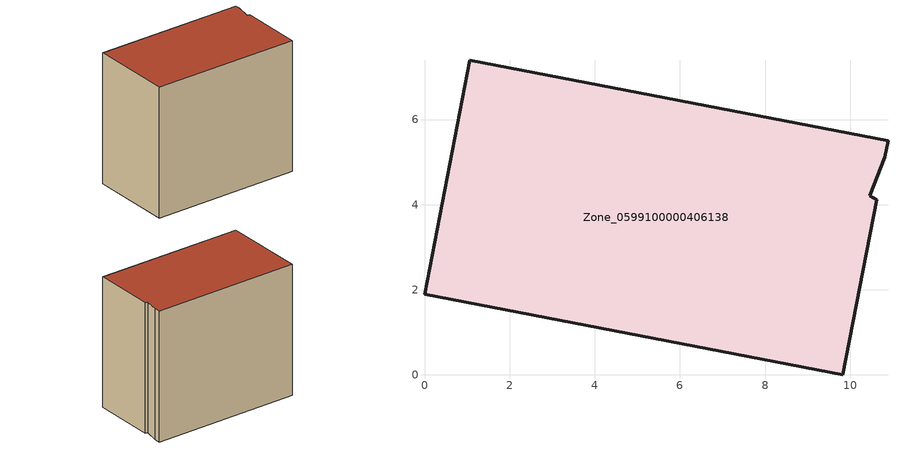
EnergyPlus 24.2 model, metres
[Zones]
Zone_0599100000406138
 floor ground (C_G): 0,1.9 1.06,7.4 10.89,5.5 10.81,5.11 10.45,4.21 10.62,4.12 9.83,0 z0
 wall outside (C_F): 1.06,7.4 0,1.9 9.83,0 10.62,4.12 10.45,4.21 10.81,5.11 10.89,5.5 1.06,7.4 z0:8.8
 roof outside (C_R): 10.45,4.21 10.81,5.11 10.89,5.5 1.06,7.4 0,1.9 9.83,0 10.62,4.12 z8.8
[BUILDING]
Pand.0599100000406138: North Axis=0; Terrain=City; Loads Convergence Tolerance Value=0.04; Temperature Convergence Tolerance Value=0.4; Solar Distribution=FullExterior; Maximum Number of Warmup Days=25; Minimum Number of Warmup Days=1
[Site:Location]
Rotterdam.The.Hague.AP_ZH_NLD Design_Conditions: Latitude=51.96; Longitude=4.45; Time Zone=1; Elevation=-4.5
[SITE:GROUNDTEMPERATURE:BUILDINGSURFACE]
18, 18, 18, 18, 18, 18, 18, 18, 18, 18, 18, 18
[MATERIAL] Thermal Absorptance=0.9; Solar Absorptance=0.7; Visible Absorptance=0.7
Name | Roughness | Thickness | Conductivity | Density | Specific Heat
G.TI.1992-2005 | MediumSmooth | 0.15 | 0.06 | 540 | 1210
F.TI.1992-2005 | Rough | 0.3 | 0.12 | 1920 | 840
R.TI.1992-2005 | MediumRough | 0.2 | 0.08 | 1500 | 1000
[CONSTRUCTION]
C_G: G.TI.1992-2005
C_F: F.TI.1992-2005
C_R: R.TI.1992-2005
[ZONE]
Zone_0599100000406138: Type=1; Multiplier=1; Ceiling Height=Autocalculate; Volume=Autocalculate; Floor Area=autocalculate; Part of Total Floor Area=Yes
[ZONEINFILTRATION:DESIGNFLOWRATE]
Infil_Zone_0599100000406138: Zone or ZoneList or Space or SpaceList=Zone_0599100000406138; Schedule=AlwaysOn; Design Flow Rate Calculation Method=Flow/Area; Flow Rate per Floor Area=0.0015; Constant Term Coefficient=1; Temperature Term Coefficient=0; Velocity Term Coefficient=0; Velocity Squared Term Coefficient=0
[HVACTEMPLATE:ZONE:IDEALLOADSAIRSYSTEM]
Zone_0599100000406138: Maximum Heating Supply Air Temperature=50; Minimum Cooling Supply Air Temperature=13; Maximum Heating Supply Air Humidity Ratio=0.0156; Minimum Cooling Supply Air Humidity Ratio=0.0077; Heating Limit=NoLimit; Cooling Limit=NoLimit; Dehumidification Control Type=ConstantSensibleHeatRatio; Cooling Sensible Heat Ratio=0.7; Dehumidification Setpoint=60; Humidification Control Type=None; Humidification Setpoint=30; Outdoor Air Method=None; Outdoor Air Flow Rate per Person=0.00944; Outdoor Air Flow Rate per Zone Floor Area=0; Outdoor Air Flow Rate per Zone=0; Demand Controlled Ventilation Type=None; Outdoor Air Economizer Type=NoEconomizer; Heat Recovery Type=None; Sensible Heat Recovery Effectiveness=0.7; Latent Heat Recovery Effectiveness=0.65
[ZONECONTROL:THERMOSTAT]
ThermostatControl_Zone_0599100000406138: Zone or ZoneList=Zone_0599100000406138; Control Type Schedule=DualSetpointControlType; Control 1=Thermostat_Zone_0599100000406138; Temperature Difference Between Cutout And Setpoint=0
[THERMOSTATSETPOINT:DUALSETPOINT]
Thermostat_Zone_0599100000406138: Heating Setpoint Temperature Schedule=HeatingSetpoint_Zone_0599100000406138; Cooling Setpoint Temperature Schedule=CoolingSetpoint_Zone_0599100000406138
[SCHEDULE:COMPACT]
HeatingSetpoint_Zone_0599100000406138: Through: 12/31, For: AllDays, Until: 24:00, 21
CoolingSetpoint_Zone_0599100000406138: Through: 12/31, For: AllDays, Until: 24:00, 24
DualSetpointControlType: Through: 12/31, For: AllDays, Until: 24:00, 4
AlwaysOn: Through: 12/31, For: AllDays, Until: 24:00, 1
